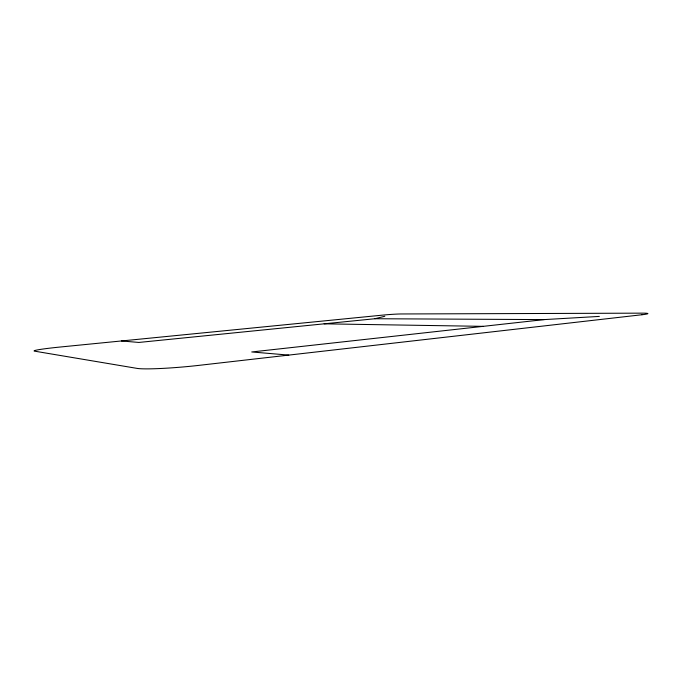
<?xml version="1.0" encoding="UTF-8"?>
<svg xmlns="http://www.w3.org/2000/svg" width="682" height="682" viewBox="0 0 682 682"><rect width="100%" height="100%" fill="white"/><g stroke="black" fill="none" stroke-linecap="round" stroke-linejoin="round"><path stroke-width="1.02" d="M121.447 340.966L138.872 342.441L374.878 318.733L384.827 316.269M599.342 316.405L544.27 319.594L251.726 351.963L288.784 355.1M374.878 318.733L544.27 319.594M324.112 323.831L483.24 326.354M641.967 314.743L199.229 365.33A47.928 3.581 -5 0 1 136.92 368.365L34.663 351.17A33.12 1.603 -5.1 0 1 60.408 347.002L382.628 315.118A13.563 0.58 -4.2 0 1 401.042 313.967L641.907 313.149A20.213 1.125 -3.4 0 1 641.967 314.743"/></g></svg>
